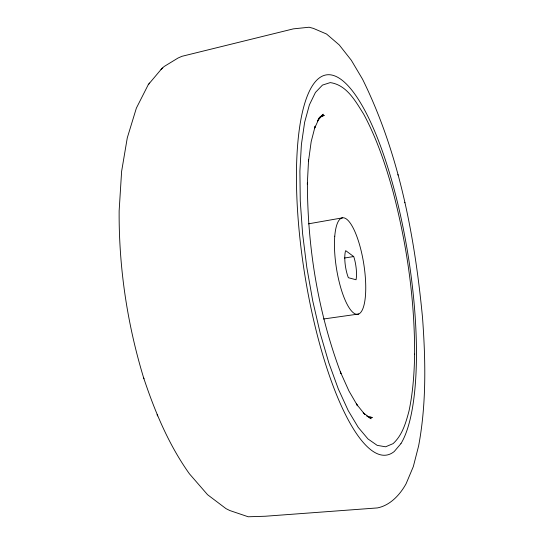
<?xml version="1.0" encoding="UTF-8"?>
<svg xmlns="http://www.w3.org/2000/svg" width="544" height="544" viewBox="0 0 544 544"><rect width="100%" height="100%" fill="white"/><g stroke="black" fill="none" stroke-linecap="round" stroke-linejoin="round"><path stroke-width="0.82" d="M307.312 184.226L308.591 159.426M308.502 161.174L311.182 141.658L315.18 126.14L314.609 128.255L319.682 117.103L317.39 121.02L323.265 114.192L320.402 116.722M162.377 67.925L148.281 84.646L136.374 108.113L127.289 137.829L121.611 171.414L119.143 210.766C118.762 267.342 127.208 323.802 143.664 377.917C154.897 411.618 168.701 444.727 189.414 473.81L207.57 494.707L226.018 508.647L229.867 510.558L248.214 516.773L265.336 516.236L377.468 507.919C390.286 505.342 400.03 494.72 406.116 483.704L413.331 466.555L418.601 446.005C426.489 403.954 425.653 360.856 422.579 318.356L422.545 317.852C414.739 236.082 399.153 153.367 362.549 79.206L351.315 60.262L339.245 44.928L326.543 34.027L313.473 28.417L309.114 27.227L293.393 28.859L181.914 56.318L177.99 58.058L164.05 66.552L160.976 69.578M148.281 84.646L149.648 83.035M319.913 117.246L324.272 115.382L322.116 116.028M308.428 223.842L342.686 217.811M344.474 258.033L353.688 256.537L354.334 258.516A18.319 5.182 81 0 1 356.062 279.759L348.357 277.705A18.319 5.182 81 0 1 345.297 251.899L345.705 250.655L353.688 256.537M323.558 318.995L358.761 314.01M370.083 417.194L372.334 417.513L366.676 416.072M367.928 416.697L371.137 418.778L363.222 412.76L364.779 414.399L356.395 404.008L357.564 405.797L348.922 390.939L340.388 371.96L340.979 373.497C318.09 312.773 307.476 247.622 307.387 182.818M143.664 377.917L143.97 378.746M157.08 414.691L157.529 415.915M404.79 202.354L404.899 202.783M397.909 174.495L398.072 175.148M414.637 354.083C414.29 373.184 412.978 392.326 408.993 411.053C405.872 422.783 402.349 435.18 393.074 443.639L385.587 446.801L377.169 445.352L367.982 438.954L358.258 427.4L348.269 410.693L338.354 389.055L328.882 363.004L320.226 333.309L312.766 301.002L306.802 267.315L302.586 233.56L300.268 201.069L299.894 171.054L301.396 144.541L304.633 122.312L309.4 104.87L315.432 92.46L322.463 85.095L330.215 82.606C346.739 84.85 355.558 101.306 363.637 114.07C376.577 138.074 385.308 164.043 392.646 190.23C406.756 243.63 414.712 298.799 414.637 354.083M400.942 443.618L394.271 451.479A192.488 52.544 81 0 1 297.711 213.064A192.488 52.544 81 0 1 372.144 125.426A192.488 52.544 81 0 1 400.942 443.618M334.764 236.184A48.831 13.831 81 0 0 355.069 313.847A48.831 13.831 81 0 0 360.495 248.18A48.831 13.831 81 0 0 334.764 236.184"/></g></svg>
